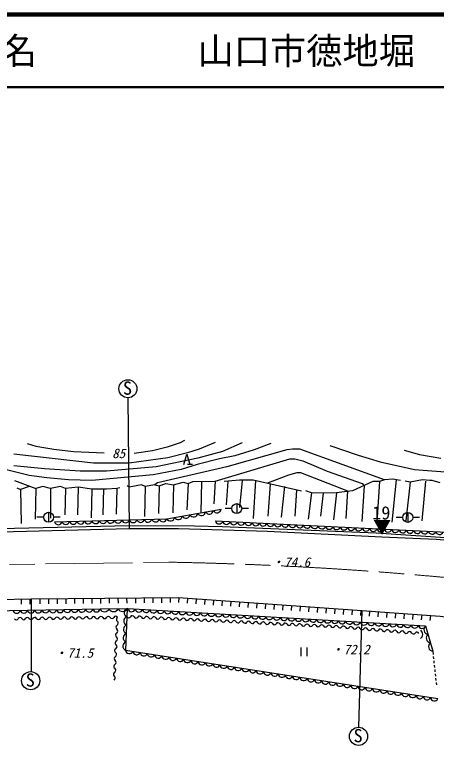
# Model space of a CAD drawing. Units: millimetres, scale not verified. Extents: x 40000 to 680000, y 20000 to 380000.
# Drawn here: x 379777 to 437989, y 279247 to 380000 of the extents above; entities that cross this region are included whole.
import ezdxf
from ezdxf.enums import TextEntityAlignment as Align

# ---------------------------------------------------------------- set-up
doc = ezdxf.new("R2010")
doc.units = ezdxf.units.MM
doc.header["$LTSCALE"] = 1000
doc.linetypes.add('CHAIN', pattern=[18.5, 12, -1.5, 3.5, -1.5])
for name, color, linetype, lineweight in [('M-BGD', 7, 'Continuous', 25), ('M-BMK', 2, 'CHAIN', 13), ('M-TTL', 2, 'Continuous', 140), ('M-TTL-LINE', 7, 'Continuous', 50)]:
    doc.layers.add(name, color=color, linetype=linetype, lineweight=lineweight)
doc.layers.add('M-TTL-TXT', color=7, linetype='Continuous')
doc.styles.add('ＭＳ ゴシック', font='')
doc.styles.get('ＭＳ ゴシック').set_extended_font_data('MS Gothic')

msp = doc.modelspace()

# ---------------------------------------------------------------- linework, layer by layer
at = {"layer": 'M-BGD'}
for p, q in [((395426, 327162), (395589, 309090)), ((381534, 320859), (382720, 320520)), ((382720, 320520), (385175, 320097)), ((402616, 320943), (400838, 320351)), ((403209, 321282), (402616, 320943)), ((407442, 321028), (405241, 320097)), ((411168, 320943), (408458, 319758)), ((415147, 320859), (412861, 320012)), ((423275, 320605), (427170, 319250)), ((390678, 318149), (379672, 319419)), ((385175, 320097), (387884, 319758)), ((387884, 319758), (392118, 319589)), ((398806, 319843), (396266, 319504)), ((400838, 320351), (398806, 319843)), ((403632, 319589), (400923, 318911)), ((403138, 317991), (403558, 319391)), ((403558, 319391), (403978, 317991)), ((405241, 320097), (403632, 319589)), ((408458, 319758), (405072, 318827)), ((417348, 320012), (409051, 317641)), ((412861, 320012), (410152, 319165)), ((418110, 320097), (417348, 320012)), ((419126, 320097), (418110, 320097)), ((430810, 315863), (419126, 320097)), ((433520, 319927), (435636, 319335)), ((400923, 318911), (395589, 318149)), ((405072, 318827), (399314, 317641)), ((408035, 318742), (404987, 317980)), ((407442, 315694), (417772, 318742)), ((410152, 319165), (408035, 318742)), ((417772, 318742), (418449, 318742)), ((418449, 318742), (419550, 318488)), ((419550, 318488), (422936, 317049)), ((427170, 319250), (430218, 318319)), ((435636, 319335), (438600, 318827)), ((383905, 317387), (379672, 317811)), ((388816, 317049), (383905, 317387)), ((395589, 318149), (390678, 318149)), ((399314, 317641), (392456, 317049)), ((409051, 317641), (399484, 315440)), ((404987, 317980), (402786, 317303)), ((404328, 317991), (403628, 317991)), ((430218, 318319), (434959, 317303)), ((381788, 316456), (378656, 317218)), ((384244, 316117), (381788, 316456)), ((392456, 317049), (388816, 317049)), ((398891, 316541), (390424, 315779)), ((402786, 317303), (398891, 316541)), ((414724, 315440), (417602, 316541)), ((417602, 316541), (418788, 316879)), ((418788, 316879), (419211, 316879)), ((419211, 316879), (425730, 314339)), ((422936, 317049), (427762, 315355)), ((434959, 317303), (455533, 315694)), ((379756, 315779), (382720, 314678)), ((387207, 315863), (384244, 316117)), ((390424, 315779), (387207, 315863)), ((399484, 315440), (399145, 315186)), ((401685, 315186), (403040, 315525)), ((403040, 315525), (403717, 315355)), ((403717, 315355), (404394, 315609)), ((404394, 315609), (407442, 315694)), ((405580, 315609), (405495, 311376)), ((407442, 315694), (407273, 312561)), ((408712, 315694), (410829, 315863)), ((409220, 315609), (408966, 312392)), ((410829, 315863), (412692, 315863)), ((411168, 315779), (410829, 312053)), ((412692, 315863), (419380, 314339)), ((413030, 315779), (412692, 310529)), ((429202, 315609), (426408, 314339)), ((430133, 315609), (429202, 315609)), ((430133, 315609), (429766, 310034)), ((430810, 315863), (430133, 315609)), ((431996, 315948), (430810, 315863)), ((432419, 315863), (431826, 310021)), ((433012, 315779), (431996, 315948)), ((434366, 315525), (433689, 315694)), ((434366, 315525), (433774, 310191)), ((436060, 315863), (434366, 315525)), ((436483, 315694), (435975, 310191)), ((437076, 315779), (436060, 315863)), ((437414, 315779), (437076, 315779)), ((438515, 315440), (437414, 315779)), ((380095, 314763), (380603, 314509)), ((381788, 314932), (380603, 314509)), ((380603, 314509), (380688, 309852)), ((382720, 314678), (382635, 310445)), ((383651, 314932), (382720, 314678)), ((384752, 314678), (383651, 314932)), ((384752, 314678), (384725, 310558)), ((386106, 314932), (384752, 314678)), ((386784, 314678), (386106, 314932)), ((386784, 314678), (386699, 311037)), ((388562, 314847), (386784, 314678)), ((388562, 314847), (388477, 311037)), ((390424, 314593), (388562, 314847)), ((390424, 314593), (390340, 310614)), ((392456, 314593), (390424, 314593)), ((392033, 314678), (391948, 311037)), ((393896, 314678), (392456, 314593)), ((393896, 314678), (393811, 311122)), ((394319, 314763), (393896, 314678)), ((395589, 314847), (395335, 315017)), ((397282, 315186), (395589, 314847)), ((397790, 314932), (397282, 315186)), ((397790, 314932), (397706, 310783)), ((399145, 315186), (397790, 314932)), ((399145, 315186), (399738, 315017)), ((399738, 315017), (399653, 311207)), ((399738, 315017), (400669, 315355)), ((400669, 315355), (401685, 315186)), ((401685, 315186), (401600, 311291)), ((403717, 315355), (403548, 311715)), ((415062, 315271), (414724, 310868)), ((417010, 314932), (416586, 310699)), ((418703, 314424), (418449, 310868)), ((428016, 315017), (427678, 310106)), ((427762, 315355), (428016, 315017)), ((420735, 314085), (419973, 314339)), ((420735, 314085), (420312, 310445)), ((422344, 314001), (420735, 314085)), ((422344, 314001), (422005, 310868)), ((424206, 314085), (422344, 314001)), ((424206, 314085), (423783, 310360)), ((426408, 314339), (424206, 314085)), ((425730, 314339), (425476, 310529)), ((410428, 312579), (410432, 311213)), ((384460, 311382), (384463, 310016)), ((408836, 311932), (409750, 311933)), ((411130, 311932), (412043, 311933)), ((434035, 311361), (434039, 309996)), ((382868, 310735), (383782, 310735)), ((385161, 310735), (386075, 310735)), ((432443, 310714), (433357, 310715)), ((434737, 310714), (435650, 310715)), ((366282, 299098), (382042, 299438)), ((380679, 299409), (380694, 298709)), ((381879, 299434), (381894, 298735)), ((382042, 299438), (382042, 289447)), ((382042, 299438), (382049, 298738)), ((383242, 299450), (383249, 298750)), ((384442, 299461), (384449, 298761)), ((385642, 299473), (385649, 298773)), ((386842, 299484), (386849, 298784)), ((388042, 299496), (388049, 298796)), ((389242, 299508), (389249, 298808)), ((390442, 299519), (390449, 298819)), ((391642, 299531), (391649, 298831)), ((392842, 299542), (392849, 298842)), ((394042, 299554), (394049, 298854)), ((395242, 299566), (395248, 298866)), ((396442, 299577), (396448, 298877)), ((397642, 299589), (397648, 298889)), ((398842, 299600), (398848, 298900)), ((400041, 299612), (400048, 298912)), ((401241, 299624), (401248, 298924)), ((402441, 299631), (402391, 298933)), ((403638, 299546), (403588, 298848)), ((404835, 299460), (404785, 298762)), ((406032, 299375), (405982, 298677)), ((407229, 299289), (407179, 298591)), ((408426, 299204), (408376, 298506)), ((409623, 299119), (409573, 298420)), ((410820, 299033), (410770, 298335)), ((412017, 298948), (411967, 298249)), ((413214, 298862), (413164, 298164)), ((414411, 298777), (414361, 298078)), ((415608, 298691), (415558, 297993)), ((416805, 298606), (416755, 297907)), ((418002, 298520), (417952, 297822)), ((419199, 298435), (419149, 297737)), ((420396, 298349), (420346, 297651)), ((421593, 298264), (421543, 297566)), ((422789, 298178), (422740, 297480)), ((423986, 298093), (423937, 297395)), ((425183, 298007), (425134, 297309)), ((426380, 297922), (426330, 297224)), ((427678, 297829), (427254, 281743)), ((427577, 297837), (427527, 297138)), ((428774, 297751), (428724, 297053)), ((429971, 297665), (429921, 296967)), ((431168, 297580), (431118, 296881)), ((432365, 297494), (432315, 296796)), ((433562, 297408), (433512, 296710)), ((434759, 297323), (434709, 296624)), ((435956, 297237), (435906, 296539)), ((437153, 297151), (437103, 296453)), ((419272, 292732), (419272, 291532)), ((420172, 291532), (420172, 292732)), ((437476, 292232), (437524, 291793)), ((437557, 291495), (437590, 291197)), ((437622, 290899), (437655, 290600)), ((437687, 290302), (437720, 290004)), ((437753, 289706), (437785, 289407)), ((437818, 289109), (437850, 288811)), ((437883, 288513), (437916, 288215)), ((437948, 287916), (437981, 287618))]:
    msp.add_line(p, q, dxfattribs=at)
for points in [[(385285, 310057), (400780, 310491), (408280, 311812)], [(366626, 309005), (379756, 309175), (395585, 309582), (404599, 309540), (408403, 309411), (429686, 308555), (445414, 307485), (448775, 307077), (462686, 305896), (468338, 305106), (475851, 303948), (483680, 302526), (491156, 300811), (513714, 295655), (517443, 294738)], [(407490, 310197), (446004, 308343), (459333, 307336), (474309, 305223), (485973, 302774), (491347, 301724)], [(491082, 300393), (483887, 302013), (473390, 304014), (462841, 305348), (445042, 307034), (437966, 307633), (430470, 307966), (414690, 308725), (402406, 309103), (395589, 309090), (376031, 308582)], [(382042, 299438), (402394, 299635), (427678, 297829), (438505, 297054), (468910, 293088), (492109, 289193)], [(367034, 292969), (366507, 297629), (391580, 298051), (395300, 298116)], [(395300, 298116), (395090, 292376), (438192, 285689)], [(395300, 298116), (395417, 298108), (436507, 295740), (437476, 292232)]]:
    msp.add_lwpolyline(points, dxfattribs=at)
for centre, radius in [((395415, 328413), 1250), ((410432, 311896), 683), ((384464, 310699), 683), ((434039, 310678), 683), ((381994, 288166), 1250), ((427243, 280497), 1250)]:
    msp.add_circle(centre, radius, dxfattribs=at)
for centre, radius, start, end in [((405572, 311507), 570, 207.32855, 352.64916), ((406643, 311696), 570, 207.32855, 352.64916), ((407715, 311885), 570, 207.32855, 352.64916), ((395095, 310465), 534, 196.11687, 347.09514), ((396128, 310494), 534, 196.11687, 347.09514), ((397161, 310523), 534, 196.11687, 347.09514), ((398194, 310552), 534, 196.11687, 347.09514), ((399227, 310581), 534, 196.11687, 347.09514), ((400260, 310610), 534, 196.11687, 347.09514), ((401286, 310753), 570, 207.32855, 352.64916), ((402358, 310941), 570, 207.32855, 352.64916), ((403429, 311130), 570, 207.32855, 352.64916), ((404500, 311319), 570, 207.32855, 352.64916), ((385798, 310205), 534, 196.11687, 347.09514), ((386831, 310234), 534, 196.11687, 347.09514), ((387864, 310263), 534, 196.11687, 347.09514), ((388897, 310292), 534, 196.11687, 347.09514), ((389930, 310321), 534, 196.11687, 347.09514), ((390963, 310350), 534, 196.11687, 347.09514), ((391996, 310379), 534, 196.11687, 347.09514), ((393029, 310408), 534, 196.11687, 347.09514), ((394062, 310436), 534, 196.11687, 347.09514), ((408002, 310294), 522, 190.73883, 343.74899), ((409016, 310245), 522, 190.73883, 343.74899), ((410030, 310197), 522, 190.73883, 343.74899), ((411043, 310148), 522, 190.73883, 343.74899), ((412057, 310099), 522, 190.73883, 343.74899), ((413070, 310050), 522, 190.73883, 343.74899), ((414084, 310002), 522, 190.73883, 343.74899), ((415097, 309953), 522, 190.73883, 343.74899), ((416111, 309904), 522, 190.73883, 343.74899), ((417124, 309855), 522, 190.73883, 343.74899), ((418138, 309806), 522, 190.73883, 343.74899), ((419151, 309758), 522, 190.73883, 343.74899), ((420165, 309709), 522, 190.73883, 343.74899), ((421178, 309660), 522, 190.73883, 343.74899), ((422192, 309611), 522, 190.73883, 343.74899), ((423205, 309562), 522, 190.73883, 343.74899), ((424219, 309514), 522, 190.73883, 343.74899), ((425232, 309465), 522, 190.73883, 343.74899), ((426246, 309416), 522, 190.73883, 343.74899), ((427260, 309367), 522, 190.73883, 343.74899), ((428273, 309318), 522, 190.73883, 343.74899), ((429287, 309270), 522, 190.73883, 343.74899), ((430300, 309221), 522, 190.73883, 343.74899), ((431314, 309172), 522, 190.73883, 343.74899), ((432327, 309123), 522, 190.73883, 343.74899), ((433341, 309074), 522, 190.73883, 343.74899), ((434354, 309026), 522, 190.73883, 343.74899), ((435368, 308977), 522, 190.73883, 343.74899), ((436381, 308928), 522, 190.73883, 343.74899), ((437395, 308879), 522, 190.73883, 343.74899), ((438408, 308831), 522, 190.73883, 343.74899), ((380045, 297971), 514, 193.81308, 348.11214), ((381048, 297988), 514, 193.81308, 348.11214), ((382050, 298005), 514, 193.81308, 348.11214), ((383053, 298022), 514, 193.81308, 348.11214), ((384056, 298039), 514, 193.81308, 348.11214), ((385059, 298055), 514, 193.81308, 348.11214), ((386062, 298072), 514, 193.81308, 348.11214), ((387065, 298089), 514, 193.81308, 348.11214), ((388068, 298106), 514, 193.81308, 348.11214), ((389071, 298123), 514, 193.81308, 348.11214), ((390074, 298140), 514, 193.81308, 348.11214), ((391077, 298156), 514, 193.81308, 348.11214), ((392195, 298342), 681, 205.37069, 336.65782), ((393435, 298364), 681, 205.37069, 336.65782), ((394675, 298386), 681, 205.37069, 336.65782), ((395492, 297535), 612, 108.19128, 247.60541), ((395924, 298194), 515, 189.59743, 343.80591), ((396926, 298136), 515, 189.59743, 343.80591), ((397929, 298078), 515, 189.59743, 343.80591), ((398931, 298021), 515, 189.59743, 343.80591), ((399933, 297963), 515, 189.59743, 343.80591), ((400935, 297905), 515, 189.59743, 343.80591), ((401937, 297847), 515, 189.59743, 343.80591), ((402940, 297790), 515, 189.59743, 343.80591), ((403942, 297732), 515, 189.59743, 343.80591), ((404944, 297674), 515, 189.59743, 343.80591), ((405946, 297616), 515, 189.59743, 343.80591), ((406948, 297559), 515, 189.59743, 343.80591), ((407951, 297501), 515, 189.59743, 343.80591), ((408953, 297443), 515, 189.59743, 343.80591), ((409955, 297385), 515, 189.59743, 343.80591), ((410957, 297328), 515, 189.59743, 343.80591), ((380029, 296854), 290, 209.54037, 331.92093), ((380540, 296582), 290, 29.54037, 151.92093), ((381043, 296867), 290, 209.54037, 331.92093), ((381554, 296594), 290, 29.54037, 151.92093), ((382058, 296880), 290, 209.54037, 331.92093), ((382569, 296607), 290, 29.54037, 151.92093), ((383073, 296893), 290, 209.54037, 331.92093), ((383584, 296620), 290, 29.54037, 151.92093), ((384087, 296906), 290, 209.54037, 331.92093), ((384598, 296633), 290, 29.54037, 151.92093), ((385102, 296919), 290, 209.54037, 331.92093), ((385613, 296646), 290, 29.54037, 151.92093), ((386117, 296932), 290, 209.54037, 331.92093), ((386628, 296659), 290, 29.54037, 151.92093), ((387131, 296945), 290, 209.54037, 331.92093), ((387642, 296672), 290, 29.54037, 151.92093), ((388146, 296958), 290, 209.54037, 331.92093), ((388657, 296685), 290, 29.54037, 151.92093), ((389161, 296971), 290, 209.54037, 331.92093), ((389672, 296698), 290, 29.54037, 151.92093), ((390175, 296984), 290, 209.54037, 331.92093), ((390686, 296711), 290, 29.54037, 151.92093), ((391190, 296996), 290, 209.54037, 331.92093), ((391701, 296724), 290, 29.54037, 151.92093), ((392205, 297009), 290, 209.54037, 331.92093), ((392716, 296737), 290, 29.54037, 151.92093), ((393219, 297022), 290, 209.54037, 331.92093), ((393730, 296750), 290, 29.54037, 151.92093), ((394136, 296613), 318, 118.80148, 234.91626), ((393769, 296092), 318, 298.80148, 54.91626), ((395449, 296387), 612, 108.19128, 247.60541), ((395518, 297141), 286, 205.63513, 328.85254), ((396007, 296845), 286, 25.63513, 148.85254), ((396523, 297093), 286, 205.63513, 328.85254), ((397013, 296797), 286, 25.63513, 148.85254), ((397528, 297044), 286, 205.63513, 328.85254), ((398018, 296748), 286, 25.63513, 148.85254), ((398533, 296996), 286, 205.63513, 328.85254), ((399023, 296700), 286, 25.63513, 148.85254), ((399539, 296948), 286, 205.63513, 328.85254), ((400028, 296652), 286, 25.63513, 148.85254), ((400544, 296899), 286, 205.63513, 328.85254), ((401033, 296603), 286, 25.63513, 148.85254), ((401549, 296851), 286, 205.63513, 328.85254), ((402038, 296555), 286, 25.63513, 148.85254), ((402554, 296802), 286, 205.63513, 328.85254), ((403044, 296507), 286, 25.63513, 148.85254), ((403559, 296754), 286, 205.63513, 328.85254), ((404049, 296458), 286, 25.63513, 148.85254), ((404564, 296706), 286, 205.63513, 328.85254), ((405054, 296410), 286, 25.63513, 148.85254), ((405570, 296657), 286, 205.63513, 328.85254), ((406059, 296361), 286, 25.63513, 148.85254), ((406575, 296609), 286, 205.63513, 328.85254), ((407064, 296313), 286, 25.63513, 148.85254), ((407580, 296560), 286, 205.63513, 328.85254), ((408069, 296265), 286, 25.63513, 148.85254), ((408585, 296512), 286, 205.63513, 328.85254), ((409075, 296216), 286, 25.63513, 148.85254), ((409590, 296464), 286, 205.63513, 328.85254), ((410080, 296168), 286, 25.63513, 148.85254), ((410595, 296415), 286, 205.63513, 328.85254), ((411085, 296119), 286, 25.63513, 148.85254), ((411601, 296367), 286, 205.63513, 328.85254), ((411959, 297270), 515, 189.59743, 343.80591), ((412090, 296071), 286, 25.63513, 148.85254), ((412962, 297212), 515, 189.59743, 343.80591), ((413095, 296023), 286, 25.63513, 148.85254), ((413964, 297154), 515, 189.59743, 343.80591), ((414100, 295974), 286, 25.63513, 148.85254), ((414966, 297097), 515, 189.59743, 343.80591), ((415968, 297039), 515, 189.59743, 343.80591), ((416970, 296981), 515, 189.59743, 343.80591), ((417973, 296923), 515, 189.59743, 343.80591), ((418975, 296866), 515, 189.59743, 343.80591), ((419977, 296808), 515, 189.59743, 343.80591), ((420979, 296750), 515, 189.59743, 343.80591), ((421981, 296692), 515, 189.59743, 343.80591), ((422984, 296635), 515, 189.59743, 343.80591), ((423986, 296577), 515, 189.59743, 343.80591), ((424988, 296519), 515, 189.59743, 343.80591), ((425990, 296461), 515, 189.59743, 343.80591), ((426992, 296404), 515, 189.59743, 343.80591), ((427995, 296346), 515, 189.59743, 343.80591), ((394076, 295534), 318, 118.80148, 234.91626), ((393710, 295013), 318, 298.80148, 54.91626), ((395407, 295239), 612, 108.19128, 247.60541), ((412606, 296318), 286, 205.63513, 328.85254), ((413611, 296270), 286, 205.63513, 328.85254), ((414616, 296222), 286, 205.63513, 328.85254), ((415106, 295926), 286, 25.63513, 148.85254), ((415621, 296173), 286, 205.63513, 328.85254), ((416111, 295877), 286, 25.63513, 148.85254), ((416626, 296125), 286, 205.63513, 328.85254), ((417116, 295829), 286, 25.63513, 148.85254), ((417632, 296077), 286, 205.63513, 328.85254), ((418121, 295781), 286, 25.63513, 148.85254), ((418637, 296028), 286, 205.63513, 328.85254), ((419126, 295732), 286, 25.63513, 148.85254), ((419642, 295980), 286, 205.63513, 328.85254), ((420131, 295684), 286, 25.63513, 148.85254), ((420647, 295931), 286, 205.63513, 328.85254), ((421137, 295636), 286, 25.63513, 148.85254), ((421652, 295883), 286, 205.63513, 328.85254), ((422142, 295587), 286, 25.63513, 148.85254), ((422657, 295835), 286, 205.63513, 328.85254), ((423147, 295539), 286, 25.63513, 148.85254), ((423663, 295786), 286, 205.63513, 328.85254), ((424152, 295490), 286, 25.63513, 148.85254), ((424675, 295734), 291, 204.26894, 326.29325), ((425160, 295411), 291, 24.26894, 146.29325), ((425690, 295650), 291, 204.26894, 326.29325), ((426174, 295327), 291, 24.26894, 146.29325), ((426705, 295566), 291, 204.26894, 326.29325), ((427189, 295243), 291, 24.26894, 146.29325), ((427720, 295482), 291, 204.26894, 326.29325), ((428204, 295159), 291, 24.26894, 146.29325), ((428735, 295399), 291, 204.26894, 326.29325), ((428997, 296288), 515, 189.59743, 343.80591), ((429219, 295076), 291, 24.26894, 146.29325), ((429999, 296230), 515, 189.59743, 343.80591), ((430234, 294992), 291, 24.26894, 146.29325), ((431001, 296172), 515, 189.59743, 343.80591), ((432003, 296115), 515, 189.59743, 343.80591), ((433006, 296057), 515, 189.59743, 343.80591), ((434008, 295999), 515, 189.59743, 343.80591), ((435010, 295941), 515, 189.59743, 343.80591), ((436012, 295884), 515, 189.59743, 343.80591), ((436919, 295225), 660, 128.65555, 262.24847), ((394017, 294454), 318, 118.80148, 234.91626), ((395365, 294091), 612, 108.19128, 247.60541), ((429750, 295315), 291, 204.26894, 326.29325), ((430765, 295231), 291, 204.26894, 326.29325), ((431249, 294908), 291, 24.26894, 146.29325), ((431780, 295147), 291, 204.26894, 326.29325), ((432264, 294824), 291, 24.26894, 146.29325), ((432794, 295063), 291, 204.26894, 326.29325), ((433279, 294740), 291, 24.26894, 146.29325), ((433809, 294980), 291, 204.26894, 326.29325), ((434294, 294657), 291, 24.26894, 146.29325), ((434824, 294896), 291, 204.26894, 326.29325), ((435309, 294573), 291, 24.26894, 146.29325), ((435378, 294575), 719, 304.07186, 50.08669), ((437242, 294055), 660, 128.65555, 262.24847), ((393958, 293375), 318, 118.80148, 234.91626), ((393651, 293933), 318, 298.80148, 54.91626), ((395323, 292943), 612, 108.19128, 247.60541), ((437566, 292886), 660, 128.65555, 262.24847), ((393899, 292295), 318, 118.80148, 234.91626), ((393592, 292854), 318, 298.80148, 54.91626), ((395610, 292419), 522, 184.65678, 337.70364), ((396612, 292263), 522, 184.65678, 337.70364), ((393839, 291216), 318, 118.80148, 234.91626), ((393532, 291774), 318, 298.80148, 54.91626), ((397614, 292108), 522, 184.65678, 337.70364), ((398617, 291952), 522, 184.65678, 337.70364), ((399619, 291797), 522, 184.65678, 337.70364), ((400621, 291641), 522, 184.65678, 337.70364), ((401624, 291486), 522, 184.65678, 337.70364), ((402626, 291330), 522, 184.65678, 337.70364), ((393780, 290136), 318, 118.80148, 234.91626), ((393473, 290694), 318, 298.80148, 54.91626), ((403629, 291175), 522, 184.65678, 337.70364), ((404631, 291019), 522, 184.65678, 337.70364), ((405633, 290863), 522, 184.65678, 337.70364), ((406636, 290708), 522, 184.65678, 337.70364), ((407638, 290552), 522, 184.65678, 337.70364), ((408640, 290397), 522, 184.65678, 337.70364), ((409643, 290241), 522, 184.65678, 337.70364), ((393721, 289057), 318, 118.80148, 234.91626), ((393414, 289615), 318, 298.80148, 54.91626), ((410645, 290086), 522, 184.65678, 337.70364), ((411648, 289930), 522, 184.65678, 337.70364), ((412650, 289775), 522, 184.65678, 337.70364), ((413652, 289619), 522, 184.65678, 337.70364), ((414655, 289464), 522, 184.65678, 337.70364), ((415657, 289308), 522, 184.65678, 337.70364), ((393355, 288535), 318, 298.80148, 54.91626), ((416659, 289153), 522, 184.65678, 337.70364), ((417662, 288997), 522, 184.65678, 337.70364), ((418664, 288842), 522, 184.65678, 337.70364), ((419667, 288686), 522, 184.65678, 337.70364), ((420669, 288531), 522, 184.65678, 337.70364), ((421671, 288375), 522, 184.65678, 337.70364), ((422674, 288219), 522, 184.65678, 337.70364), ((423676, 288064), 522, 184.65678, 337.70364), ((424678, 287908), 522, 184.65678, 337.70364), ((425681, 287753), 522, 184.65678, 337.70364), ((426683, 287597), 522, 184.65678, 337.70364), ((427685, 287442), 522, 184.65678, 337.70364), ((428688, 287286), 522, 184.65678, 337.70364), ((429690, 287131), 522, 184.65678, 337.70364), ((430693, 286975), 522, 184.65678, 337.70364), ((431695, 286820), 522, 184.65678, 337.70364), ((432697, 286664), 522, 184.65678, 337.70364), ((433700, 286509), 522, 184.65678, 337.70364), ((434702, 286353), 522, 184.65678, 337.70364), ((435704, 286198), 522, 184.65678, 337.70364), ((436707, 286042), 522, 184.65678, 337.70364), ((437709, 285887), 522, 184.65678, 337.70364)]:
    msp.add_arc(centre, radius, start, end, dxfattribs=at)
at = {"layer": 'M-BMK'}
msp.add_line((365559, 304009), (401110, 304504), dxfattribs=at)
msp.add_arc((392291, -199838), 504419, 81.67464, 88.99819, dxfattribs=at)
at = {"layer": 'M-TTL'}
msp.add_line((680000, 380000), (40000, 380000), dxfattribs=at)
at = {"layer": 'M-TTL-LINE'}
msp.add_line((40000, 370000), (680000, 370000), dxfattribs=at)

# ---------------------------------------------------------------- texts
at = {"layer": 'M-BGD', "style": 'ＭＳ ゴシック'}
for s, p in [('S', (394737, 327040)), ('19', (429145, 309841)), ('▼', (429244, 307906)), ('S', (381315, 286792)), ('S', (426564, 279124))]:
    msp.add_text(s, height=1833, dxfattribs=at).set_placement(p, align=Align.BOTTOM_LEFT)
at = {"layer": 'M-BGD', "style": 'ＭＳ ゴシック', "oblique": 15}
for s, p in [('85', (393247, 318451)), ('・74.6', (415173, 303459)), ('・71.5', (385226, 290929)), ('・72.2', (423393, 291418))]:
    msp.add_text(s, height=1320, dxfattribs=at).set_placement(p, align=Align.BOTTOM_LEFT)
at = {"layer": 'M-TTL-TXT', "style": 'ＭＳ ゴシック'}
for s, p in [('地 名', (370380, 375000)), ('山口市徳地堀', (405024, 375000))]:
    msp.add_text(s, height=3666, dxfattribs=at).set_placement(p, align=Align.MIDDLE_LEFT)

doc.saveas('drawing.dxf')
